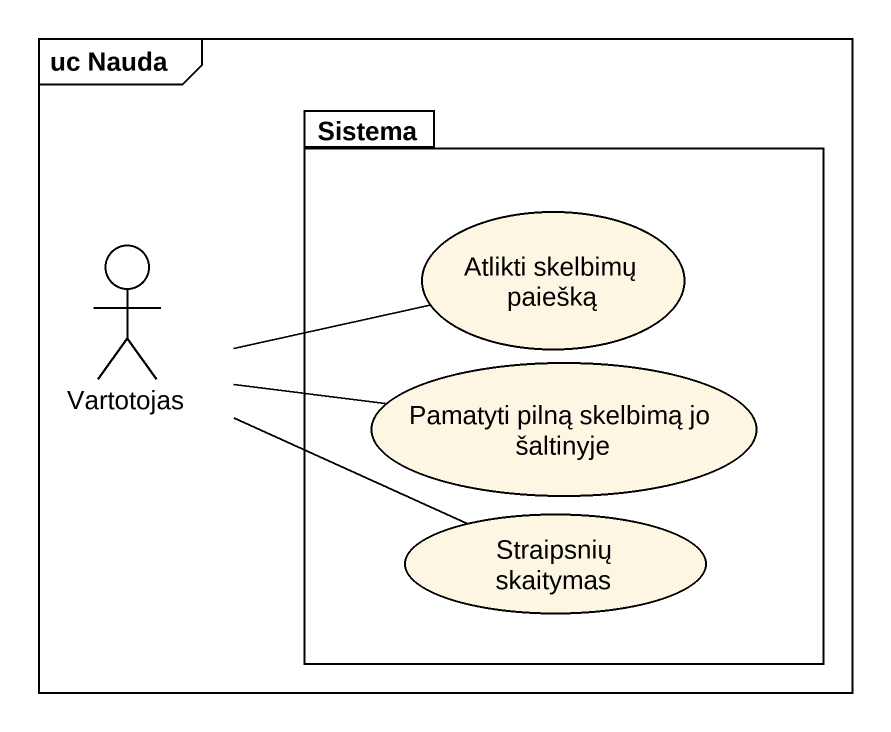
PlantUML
@startuml
mainframe uc Nauda
package Sistema {
  usecase "Atlikti skelbimų paiešką" as Atlikti_skelbimų_paiešką
  usecase "Pamatyti pilną skelbimą jo šaltinyje" as Pamatyti_pilną_skelbimą_jo
  usecase "Straipsnių skaitymas" as Straipsnių_skaitymas
}
actor Vartotojas
Vartotojas -right- Atlikti_skelbimų_paiešką
Vartotojas -right- Pamatyti_pilną_skelbimą_jo
Vartotojas -right- Straipsnių_skaitymas
@enduml
